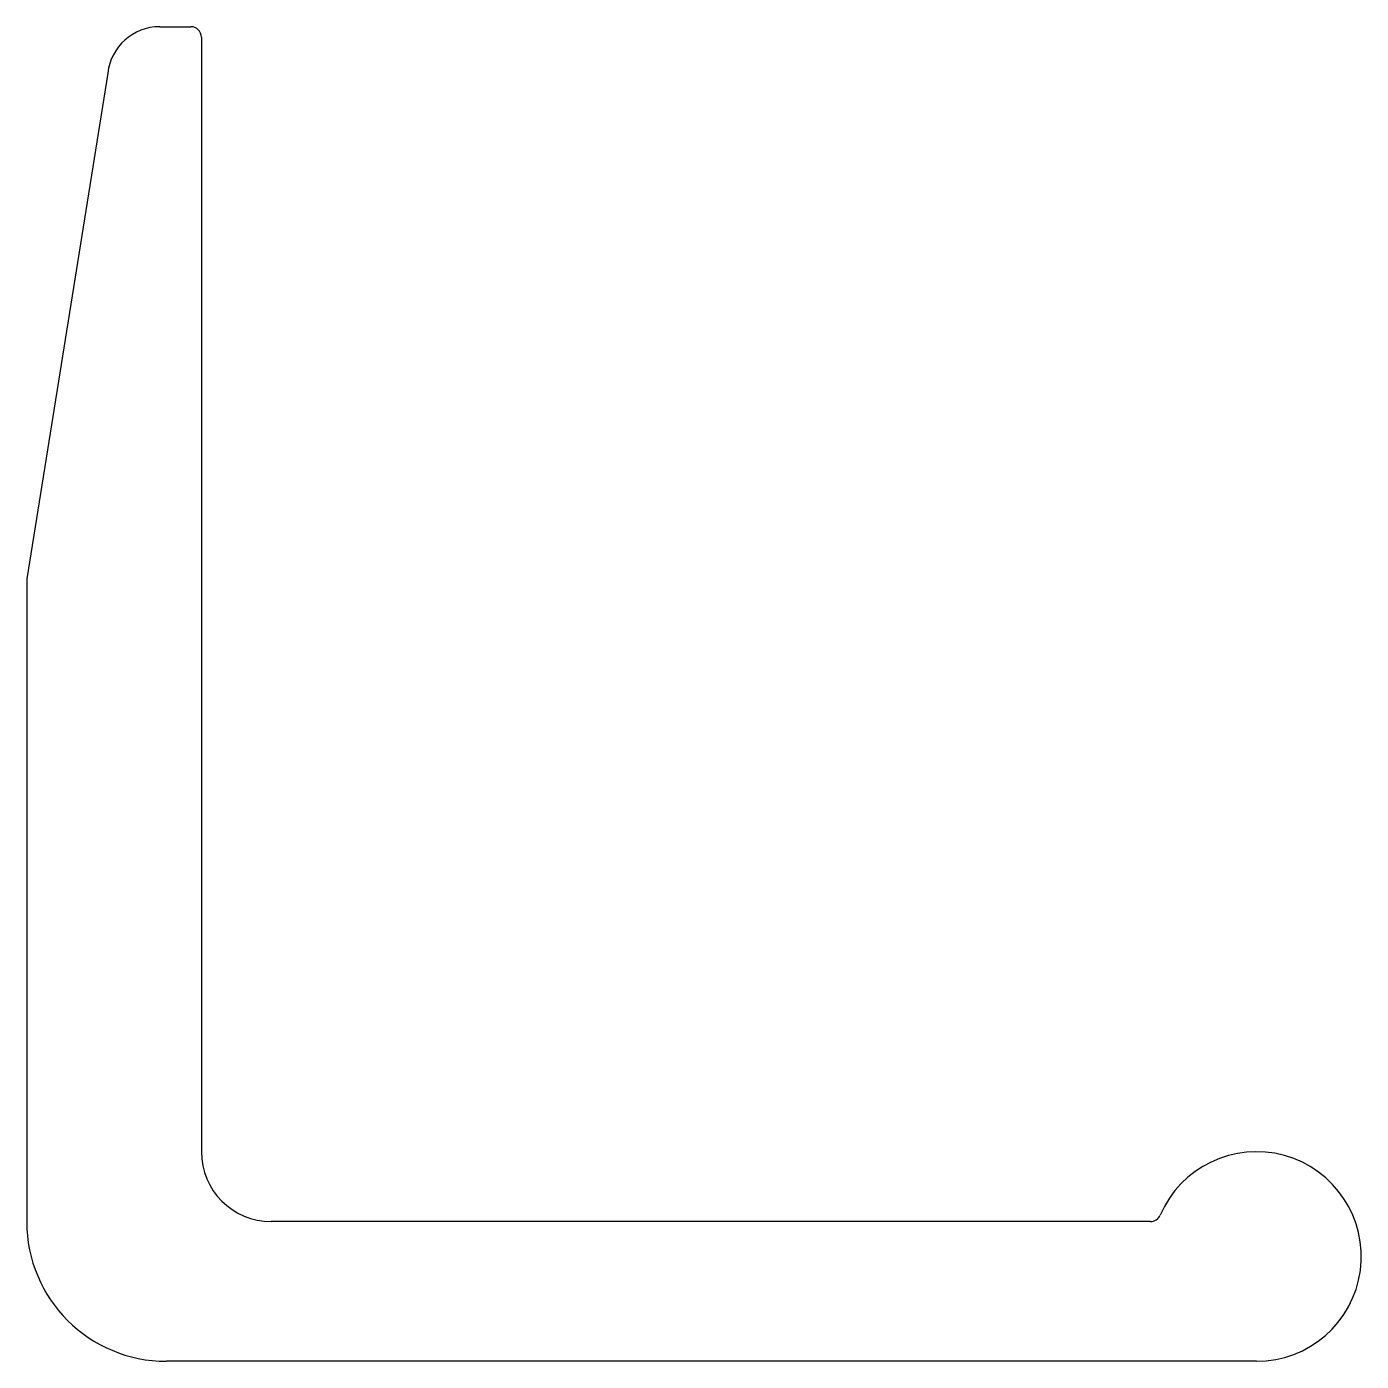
# Model space of a CAD drawing. Extents: x -14.9 to 23.3, y -19.4 to 18.8.
import ezdxf

# ---------------------------------------------------------------- set-up
doc = ezdxf.new("R2010")
doc.units = 0
doc.layers.get('0').update_dxf_attribs({"linetype": 'CONTINUOUS'})

msp = doc.modelspace()

# ---------------------------------------------------------------- linework, layer by layer
at = {"linetype": 'CONTINUOUS'}
for p, q in [((-11.096, 18.85), (-10.205, 18.85)), ((-9.905, 18.55), (-9.905, -13.352)), ((-12.586, 17.518), (-14.905, 3.048)), ((-14.905, 3.048), (-14.905, -15.352)), ((17.262, -15.352), (-7.905, -15.352)), ((20.295, -19.352), (-10.905, -19.352))]:
    msp.add_line(p, q, dxfattribs=at)
for centre, radius, start, end in [((-11.096, 17.35), 1.5, 90, 173.5475), ((-10.205, 18.55), 0.3, 0, 90), ((-7.905, -13.352), 2, 180, 270), ((20.295, -16.352), 3, 270, 156.7999), ((17.262, -15.052), 0.3, 270, 336.7999), ((-10.905, -15.352), 4, 180, 270)]:
    msp.add_arc(centre, radius, start, end, dxfattribs=at)

doc.saveas('drawing.dxf')
